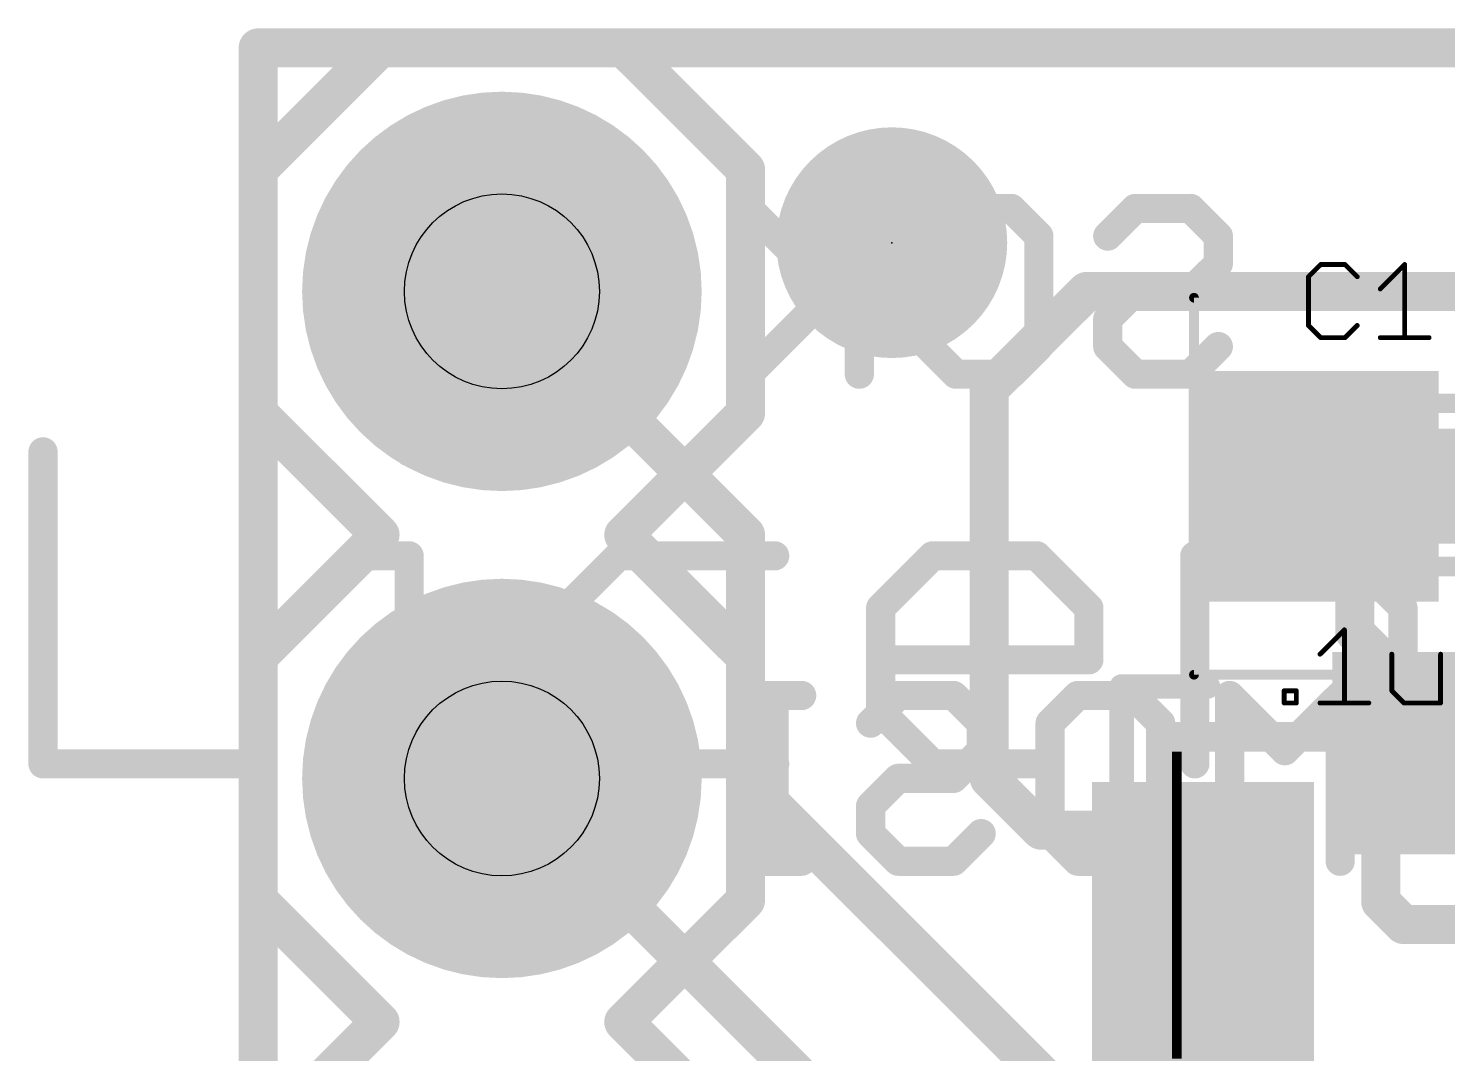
# Model space of a CAD drawing. Extents: x -98 to 15, y -2 to 10.
# Drawn here: x -1.2 to 6.2, y 4.91 to 10.26 of the extents above; entities that cross this region are included whole.
import ezdxf

# ---------------------------------------------------------------- set-up
doc = ezdxf.new("R2010")
doc.units = 0
for name, color, linetype in [('1', 12, 'CONTINUOUS'), ('16', 132, 'CONTINUOUS'), ('17', 110, 'CONTINUOUS'), ('20', 53, 'CONTINUOUS'), ('200', 132, 'CONTINUOUS'), ('21', 53, 'CONTINUOUS'), ('22', 53, 'CONTINUOUS'), ('23', 53, 'CONTINUOUS'), ('25', 253, 'CONTINUOUS'), ('27', 253, 'CONTINUOUS'), ('29', 253, 'CONTINUOUS'), ('30', 253, 'CONTINUOUS'), ('31', 253, 'CONTINUOUS'), ('35', 253, 'CONTINUOUS'), ('39', 12, 'CONTINUOUS'), ('44', 253, 'CONTINUOUS'), ('51', 53, 'CONTINUOUS')]:
    doc.layers.add(name, color=color, linetype=linetype)

# ---------------------------------------------------------------- blocks, each defined once
blk = doc.blocks.new('RECT')
blk.add_solid([(-0.5, -0.5), (0.5, -0.5), (-0.5, 0.5), (0.5, 0.5)])
blk = doc.blocks.new('PIE')
at = {"const_width": 0.5}
blk.add_lwpolyline([(0, -0.25, 1), (0, 0.25, 1), (0, -0.25)], format="xyb", dxfattribs=at)
blk = doc.blocks.new('ROUNDP')
at = {"const_width": 0.5}
blk.add_lwpolyline([(0, -0.25, 1), (0, 0.25, 1), (0, -0.25)], format="xyb", dxfattribs=at)

msp = doc.modelspace()

# ---------------------------------------------------------------- linework, layer by layer
at = {"layer": '1', "const_width": 0.2032}
for points in [[(2.54, 7.62), (1.27, 8.89)], [(3.81, 8.382), (4.318, 8.89)], [(4.318, 8.89), (7.2, 8.89)], [(3.81, 6.35), (3.81, 8.382)], [(5.715, 7.659), (5.5, 7.874)], [(2.54, 6.35), (2.54, 7.62)], [(5.715, 7.112), (5.715, 7.659)], [(5.85, 6.977), (5.715, 7.112)], [(5.85, 6.482), (5.85, 6.977)], [(5.85, 6.482), (5.85, 5.707)], [(2.921, 4.699), (1.27, 6.35)], [(4.31, 4.58), (2.54, 6.35)], [(4.08, 6.08), (3.81, 6.35)], [(4.9238, 6.08), (4.08, 6.08)], [(5.85, 5.707), (5.969, 5.588)], [(5.969, 5.588), (7.7682, 5.588)]]:
    msp.add_lwpolyline(points, dxfattribs=at)
at = {"layer": '1', "const_width": 0.1016}
for points in [[(1.3059, 8.9259, 1), (1.2341, 8.8541)], [(4.318, 8.9408, 1), (4.318, 8.8392)], [(4.3539, 8.8541, 1), (4.2821, 8.9259)], [(3.8608, 8.382, 1), (3.7592, 8.382)], [(3.7741, 8.4179, 1), (3.8459, 8.3461)], [(5.5359, 7.9099, 1), (5.4641, 7.8381)], [(2.5908, 7.62, 1), (2.4892, 7.62)], [(2.5041, 7.5841, 1), (2.5759, 7.6559)], [(5.7658, 7.659, 1), (5.6642, 7.659)], [(5.6791, 7.6231, 1), (5.7509, 7.6949)], [(5.7509, 7.1479, 1), (5.6791, 7.0761)], [(5.6642, 7.112, 1), (5.7658, 7.112)], [(5.9008, 6.977, 1), (5.7992, 6.977)], [(5.8141, 6.9411, 1), (5.8859, 7.0129)], [(5.9008, 6.482, 1), (5.7992, 6.482)], [(5.7992, 6.482, 1), (5.9008, 6.482)], [(1.3059, 6.3859, 1), (1.2341, 6.3141)], [(2.5759, 6.3859, 1), (2.5041, 6.3141)], [(3.8459, 6.3859, 1), (3.7741, 6.3141)], [(2.4892, 6.35, 1), (2.5908, 6.35)], [(3.7592, 6.35, 1), (3.8608, 6.35)], [(4.08, 6.1308, 1), (4.08, 6.0292)], [(4.0441, 6.0441, 1), (4.1159, 6.1159)], [(4.9238, 6.0292, 1), (4.9238, 6.1308)], [(5.8859, 5.7429, 1), (5.8141, 5.6711)], [(5.7992, 5.707, 1), (5.9008, 5.707)], [(5.969, 5.6388, 1), (5.969, 5.5372)], [(5.9331, 5.5521, 1), (6.0049, 5.6239)]]:
    msp.add_lwpolyline(points, format="xyb", dxfattribs=at)
at = {"layer": '16', "const_width": 0.2032}
for points in [[(0, 10.16), (12.7, 10.16)], [(0, 0), (0, 10.16)]]:
    msp.add_lwpolyline(points, dxfattribs=at)
at = {"layer": '16', "const_width": 0.1016}
for points in [[(0, 10.2108, 1), (0, 10.1092)], [(0.0508, 10.16, 1), (-0.0508, 10.16)]]:
    msp.add_lwpolyline(points, format="xyb", dxfattribs=at)
at = {"layer": '20', "const_width": 0.2032}
for points in [[(12.7, 10.16), (0, 10.16)], [(0, 10.16), (0, 0)]]:
    msp.add_lwpolyline(points, dxfattribs=at)
at = {"layer": '20', "const_width": 0.1016}
for points in [[(0, 10.2108, 1), (0, 10.1092)], [(0.0508, 10.16, 1), (-0.0508, 10.16)]]:
    msp.add_lwpolyline(points, format="xyb", dxfattribs=at)
at = {"layer": '21'}
for points, const_width in [([(0, 9.525), (0.635, 10.16)], 0.2032), ([(0.635, 10.16), (1.905, 10.16)], 0.2032), ([(1.905, 10.16), (2.54, 9.525)], 0.2032), ([(0, 8.255), (0, 9.525)], 0.2032), ([(2.54, 9.525), (2.54, 8.255)], 0.2032), ([(0, 8.255), (0.635, 7.62)], 0.2032), ([(1.905, 7.62), (2.54, 8.255)], 0.2032), ([(6.35, 7.9045), (6.35, 7.8435)], 0.5588), ([(0, 6.985), (0.635, 7.62)], 0.2032), ([(1.905, 7.62), (2.54, 6.985)], 0.2032), ([(0, 5.715), (0, 6.985)], 0.2032), ([(2.54, 6.985), (2.54, 5.715)], 0.2032), ([(4.5, 6.33), (4.5, 6.83)], 0.127), ([(4.5, 6.83), (4.95, 6.83)], 0.127), ([(5.6, 6.58), (4.75, 6.58)], 0.127), ([(4.75, 6.58), (4.75, 6.33)], 0.127), ([(0.635, 5.08), (0, 5.715)], 0.2032), ([(2.54, 5.715), (1.905, 5.08)], 0.2032), ([(0, 4.445), (0.635, 5.08)], 0.2032), ([(1.905, 5.08), (2.54, 4.445)], 0.2032)]:
    msp.add_lwpolyline(points, dxfattribs=dict(at, const_width=const_width))
for points, const_width in [([(0.635, 10.2108, 1), (0.635, 10.1092)], 0.1016), ([(0.6709, 10.1241, 1), (0.5991, 10.1959)], 0.1016), ([(1.9409, 10.1959, 1), (1.8691, 10.1241)], 0.1016), ([(1.905, 10.1092, 1), (1.905, 10.2108)], 0.1016), ([(0.0508, 9.525, 1), (-0.0508, 9.525)], 0.1016), ([(2.5908, 9.525, 1), (2.4892, 9.525)], 0.1016), ([(-0.0359, 9.5609, 1), (0.0359, 9.4891)], 0.1016), ([(2.5041, 9.4891, 1), (2.5759, 9.5609)], 0.1016), ([(0.0359, 8.2909, 1), (-0.0359, 8.2191)], 0.1016), ([(-0.0508, 8.255, 1), (0.0508, 8.255)], 0.1016), ([(2.4892, 8.255, 1), (2.5908, 8.255)], 0.1016), ([(2.5759, 8.2191, 1), (2.5041, 8.2909)], 0.1016), ([(6.4897, 7.9045, 1), (6.2103, 7.9045)], 0.2794), ([(6.2103, 7.8435, 1), (6.4897, 7.8435)], 0.2794), ([(0.6709, 7.5841, 1), (0.5991, 7.6559)], 0.1016), ([(0.5991, 7.5841, 1), (0.6709, 7.6559)], 0.1016), ([(1.9409, 7.6559, 1), (1.8691, 7.5841)], 0.1016), ([(1.8691, 7.6559, 1), (1.9409, 7.5841)], 0.1016), ([(0.0508, 6.985, 1), (-0.0508, 6.985)], 0.1016), ([(-0.0359, 7.0209, 1), (0.0359, 6.9491)], 0.1016), ([(2.5908, 6.985, 1), (2.4892, 6.985)], 0.1016), ([(2.5041, 6.9491, 1), (2.5759, 7.0209)], 0.1016), ([(4.5317, 6.83, 1), (4.4683, 6.83)], 0.0635), ([(4.5, 6.8617, 1), (4.5, 6.7983)], 0.0635), ([(4.95, 6.7983, 1), (4.95, 6.8617)], 0.0635), ([(4.75, 6.6117, 1), (4.75, 6.5483)], 0.0635), ([(4.7817, 6.58, 1), (4.7183, 6.58)], 0.0635), ([(5.6, 6.5483, 1), (5.6, 6.6117)], 0.0635), ([(4.4683, 6.33, 1), (4.5317, 6.33)], 0.0635), ([(4.7183, 6.33, 1), (4.7817, 6.33)], 0.0635), ([(0.0359, 5.7509, 1), (-0.0359, 5.6791)], 0.1016), ([(2.5759, 5.6791, 1), (2.5041, 5.7509)], 0.1016), ([(-0.0508, 5.715, 1), (0.0508, 5.715)], 0.1016), ([(2.4892, 5.715, 1), (2.5908, 5.715)], 0.1016), ([(0.6709, 5.0441, 1), (0.5991, 5.1159)], 0.1016), ([(1.9409, 5.1159, 1), (1.8691, 5.0441)], 0.1016), ([(0.5991, 5.0441, 1), (0.6709, 5.1159)], 0.1016), ([(1.8691, 5.1159, 1), (1.9409, 5.0441)], 0.1016)]:
    msp.add_lwpolyline(points, format="xyb", dxfattribs=dict(at, const_width=const_width))
at = {"layer": '22', "const_width": 0.0762}
for points in [[(2.5835, 9.3495, 1), (2.5296, 9.2956)], [(3.1709, 9.3225, 1), (3.0947, 9.3225)], [(3.6361, 9.3606, 1), (3.6361, 9.2844)], [(3.6631, 9.2956, 1), (3.6092, 9.3495)], [(3.9512, 9.3495, 1), (3.8973, 9.2956)], [(3.9242, 9.2844, 1), (3.9242, 9.3606)], [(4.5716, 9.3606, 1), (4.5716, 9.2844)], [(4.5986, 9.2956, 1), (4.5447, 9.3495)], [(4.8867, 9.3495, 1), (4.8328, 9.2956)], [(4.8597, 9.2844, 1), (4.8597, 9.3606)], [(4.1064, 9.1785, 1), (4.0302, 9.1785)], [(5.0419, 9.1785, 1), (4.9657, 9.1785)], [(3.4651, 9.2054, 1), (3.519, 9.1515)], [(4.0413, 9.1515, 1), (4.0952, 9.2054)], [(4.4006, 9.2054, 1), (4.4545, 9.1515)], [(4.9769, 9.1515, 1), (5.0307, 9.2054)], [(5.0307, 9.0075, 1), (4.9769, 9.0614)], [(4.9657, 9.0344, 1), (5.0419, 9.0344)], [(3.0156, 8.8634, 1), (2.9618, 8.9173)], [(4.5716, 8.9285, 1), (4.5716, 8.8523)], [(4.5986, 8.8634, 1), (4.5447, 8.9173)], [(4.8328, 8.9173, 1), (4.8867, 8.8634)], [(4.8597, 8.8523, 1), (4.8597, 8.9285)], [(3.1058, 8.7194, 1), (3.1597, 8.7733)], [(4.4006, 8.7733, 1), (4.4545, 8.7194)], [(4.4657, 8.7463, 1), (4.3895, 8.7463)], [(3.519, 8.6292, 1), (3.4651, 8.5753)], [(4.0952, 8.5753, 1), (4.0413, 8.6292)], [(4.4545, 8.6292, 1), (4.4006, 8.5753)], [(5.0307, 8.5753, 1), (4.9769, 8.6292)], [(4.0302, 8.6023, 1), (4.1064, 8.6023)], [(4.3895, 8.6023, 1), (4.4657, 8.6023)], [(2.5296, 8.4851, 1), (2.5835, 8.4313)], [(3.6361, 8.4963, 1), (3.6361, 8.4201)], [(3.6092, 8.4313, 1), (3.6631, 8.4851)], [(3.8973, 8.4851, 1), (3.9512, 8.4313)], [(3.9242, 8.4201, 1), (3.9242, 8.4963)], [(4.5716, 8.4963, 1), (4.5716, 8.4201)], [(4.5447, 8.4313, 1), (4.5986, 8.4851)], [(4.8328, 8.4851, 1), (4.8867, 8.4313)], [(4.8597, 8.4201, 1), (4.8597, 8.4963)], [(3.0947, 8.4582, 1), (3.1709, 8.4582)], [(2.5441, 6.8206, 1), (2.5441, 6.7444)], [(2.7263, 6.7825, 1), (2.6501, 6.7825)], [(2.8322, 6.7444, 1), (2.8322, 6.8206)], [(3.3356, 6.8206, 1), (3.3356, 6.7444)], [(3.3625, 6.7556, 1), (3.3087, 6.8095)], [(3.6506, 6.8095, 1), (3.5968, 6.7556)], [(3.6237, 6.7444, 1), (3.6237, 6.8206)], [(4.2711, 6.8206, 1), (4.2711, 6.7444)], [(4.2981, 6.7556, 1), (4.2442, 6.8095)], [(4.5862, 6.8095, 1), (4.5323, 6.7556)], [(4.5592, 6.7444, 1), (4.5592, 6.8206)], [(5.0895, 6.8095, 1), (5.0356, 6.7556)], [(5.1007, 6.7825, 1), (5.0245, 6.7825)], [(5.6769, 6.7825, 1), (5.6007, 6.7825)], [(5.6657, 6.7556, 1), (5.6119, 6.8095)], [(3.1646, 6.6654, 1), (3.2185, 6.6115)], [(3.8059, 6.6385, 1), (3.7297, 6.6385)], [(3.7408, 6.6115, 1), (3.7947, 6.6654)], [(4.1001, 6.6654, 1), (4.154, 6.6115)], [(4.1652, 6.6385, 1), (4.089, 6.6385)], [(4.7414, 6.6385, 1), (4.6652, 6.6385)], [(4.6763, 6.6115, 1), (4.7302, 6.6654)], [(3.7297, 6.4944, 1), (3.8059, 6.4944)], [(3.7947, 6.4675, 1), (3.7408, 6.5214)], [(5.3237, 6.5214, 1), (5.3776, 6.4675)], [(5.3237, 6.4675, 1), (5.3776, 6.5214)], [(3.3356, 6.3885, 1), (3.3356, 6.3123)], [(3.3625, 6.3234, 1), (3.3087, 6.3773)], [(3.5968, 6.3773, 1), (3.6506, 6.3234)], [(3.6237, 6.3123, 1), (3.6237, 6.3885)], [(3.2296, 6.2063, 1), (3.1534, 6.2063)], [(3.1646, 6.2333, 1), (3.2185, 6.1794)], [(3.2185, 6.0892, 1), (3.1646, 6.0353)], [(3.1534, 6.0623, 1), (3.2296, 6.0623)], [(3.7947, 6.0353, 1), (3.7408, 6.0892)], [(4.154, 6.0892, 1), (4.1001, 6.0353)], [(4.089, 6.0623, 1), (4.1652, 6.0623)], [(4.6652, 6.0623, 1), (4.7414, 6.0623)], [(4.7302, 6.0353, 1), (4.6763, 6.0892)], [(2.5441, 5.9563, 1), (2.5441, 5.8801)], [(2.8322, 5.8801, 1), (2.8322, 5.9563)], [(3.3356, 5.9563, 1), (3.3356, 5.8801)], [(3.6237, 5.8801, 1), (3.6237, 5.9563)], [(4.2711, 5.9563, 1), (4.2711, 5.8801)], [(4.5592, 5.8801, 1), (4.5592, 5.9563)], [(2.6501, 5.9182, 1), (2.7263, 5.9182)], [(3.3087, 5.8913, 1), (3.3625, 5.9451)], [(3.5968, 5.9451, 1), (3.6506, 5.8913)], [(4.2442, 5.8913, 1), (4.2981, 5.9451)], [(4.5323, 5.9451, 1), (4.5862, 5.8913)], [(5.0245, 5.9182, 1), (5.1007, 5.9182)], [(5.6007, 5.9182, 1), (5.6769, 5.9182)]]:
    msp.add_lwpolyline(points, format="xyb", dxfattribs=at)
at = {"layer": '22', "const_width": 0.1524}
for points in [[(3.1328, 8.7463), (2.5565, 9.3225)], [(3.1328, 9.3225), (3.1328, 8.4582)], [(3.4921, 9.1785), (3.6361, 9.3225)], [(3.6361, 9.3225), (3.9242, 9.3225)], [(3.9242, 9.3225), (4.0683, 9.1785)], [(4.4276, 9.1785), (4.5716, 9.3225)], [(4.5716, 9.3225), (4.8597, 9.3225)], [(4.8597, 9.3225), (5.0038, 9.1785)], [(4.0683, 9.1785), (4.0683, 8.6023)], [(5.0038, 9.1785), (5.0038, 9.0344)], [(5.0038, 9.0344), (4.8597, 8.8904)], [(2.9887, 8.8904), (2.5565, 8.4582)], [(4.5716, 8.8904), (4.4276, 8.7463)], [(4.8597, 8.8904), (4.5716, 8.8904)], [(4.4276, 8.7463), (4.4276, 8.6023)], [(3.6361, 8.4582), (3.4921, 8.6023)], [(4.0683, 8.6023), (3.9242, 8.4582)], [(4.4276, 8.6023), (4.5716, 8.4582)], [(4.8597, 8.4582), (5.0038, 8.6023)], [(3.9242, 8.4582), (3.6361, 8.4582)], [(4.5716, 8.4582), (4.8597, 8.4582)], [(2.8322, 6.7825), (2.5441, 6.7825)], [(2.6882, 5.9182), (2.6882, 6.7825)], [(3.1915, 6.6385), (3.3356, 6.7825)], [(3.3356, 6.7825), (3.6237, 6.7825)], [(3.6237, 6.7825), (3.7678, 6.6385)], [(4.1271, 6.6385), (4.2711, 6.7825)], [(4.2711, 6.7825), (4.5592, 6.7825)], [(4.5592, 6.7825), (4.7033, 6.6385)], [(5.3507, 6.4944), (5.0626, 6.7825)], [(5.0626, 6.7825), (5.0626, 5.9182)], [(5.6388, 6.7825), (5.3507, 6.4944)], [(5.6388, 5.9182), (5.6388, 6.7825)], [(3.7678, 6.6385), (3.7678, 6.4944)], [(4.1271, 6.0623), (4.1271, 6.6385)], [(4.7033, 6.6385), (4.7033, 6.0623)], [(3.7678, 6.4944), (3.6237, 6.3504)], [(3.3356, 6.3504), (3.1915, 6.2063)], [(3.6237, 6.3504), (3.3356, 6.3504)], [(3.1915, 6.2063), (3.1915, 6.0623)], [(3.1915, 6.0623), (3.3356, 5.9182)], [(3.6237, 5.9182), (3.7678, 6.0623)], [(4.2711, 5.9182), (4.1271, 6.0623)], [(4.7033, 6.0623), (4.5592, 5.9182)], [(2.8322, 5.9182), (2.5441, 5.9182)], [(3.3356, 5.9182), (3.6237, 5.9182)], [(4.5592, 5.9182), (4.2711, 5.9182)]]:
    msp.add_lwpolyline(points, dxfattribs=at)
at = {"layer": '23'}
msp.add_point((3.302, 9.144), dxfattribs=at)
at = {"layer": '25', "const_width": 0.0254}
for points in [[(5.5373, 9.03), (5.4737, 8.9665)], [(5.6644, 9.03), (5.5373, 9.03)], [(5.7279, 8.9665), (5.6644, 9.03)], [(5.8479, 8.9029), (5.975, 9.03)], [(5.975, 9.03), (5.975, 8.6487)], [(5.4737, 8.9665), (5.4737, 8.7123)], [(5.4737, 8.7123), (5.5373, 8.6487)], [(5.5373, 8.6487), (5.6644, 8.6487)], [(5.6644, 8.6487), (5.7279, 8.7123)], [(5.8479, 8.6487), (6.1021, 8.6487)]]:
    msp.add_lwpolyline(points, dxfattribs=at)
at = {"layer": '25', "const_width": 0.0127}
for points in [[(5.5373, 9.0364, 1), (5.5373, 9.0237)], [(5.5417, 9.0255, 1), (5.5328, 9.0345)], [(5.6689, 9.0345, 1), (5.6599, 9.0255)], [(5.6644, 9.0237, 1), (5.6644, 9.0364)], [(5.9814, 9.03, 1), (5.9687, 9.03)], [(5.9795, 9.0255, 1), (5.9705, 9.0345)], [(5.4801, 8.9665, 1), (5.4673, 8.9665)], [(5.4692, 8.971, 1), (5.4782, 8.962)], [(5.7234, 8.962, 1), (5.7324, 8.971)], [(5.8434, 8.9074, 1), (5.8524, 8.8984)], [(5.4673, 8.7123, 1), (5.4801, 8.7123)], [(5.4782, 8.7167, 1), (5.4692, 8.7078)], [(5.5373, 8.655, 1), (5.5373, 8.6424)], [(5.5328, 8.6442, 1), (5.5417, 8.6532)], [(5.6599, 8.6532, 1), (5.6689, 8.6442)], [(5.6644, 8.6424, 1), (5.6644, 8.655)], [(5.7324, 8.7078, 1), (5.7234, 8.7167)], [(5.8479, 8.655, 1), (5.8479, 8.6424)], [(5.9687, 8.6487, 1), (5.9814, 8.6487)], [(6.1021, 8.6424, 1), (6.1021, 8.655)]]:
    msp.add_lwpolyline(points, format="xyb", dxfattribs=at)
at = {"layer": '27'}
for points, const_width in [([(0.7867, 8.3244), (0.7867, 8.0532)], 0.1524), ([(-1.1216, 8.0532), (-1.1216, 6.4262)], 0.1524), ([(0.5156, 7.5109), (0.7867, 7.5109)], 0.1524), ([(0.7867, 7.5109), (0.7867, 6.4262)], 0.1524), ([(1.8782, 7.5109), (1.607, 7.2397)], 0.1524), ([(2.6917, 7.5109), (1.8782, 7.5109)], 0.1524), ([(3.2442, 7.2397), (3.5153, 7.5109)], 0.1524), ([(3.5153, 7.5109), (4.0577, 7.5109)], 0.1524), ([(4.0577, 7.5109), (4.3288, 7.2397)], 0.1524), ([(4.8813, 6.4262), (4.8813, 7.5109)], 0.1524), ([(4.8813, 7.5109), (5.6948, 7.5109)], 0.1524), ([(5.6948, 7.5109), (5.966, 7.2397)], 0.1524), ([(1.607, 7.2397), (1.607, 6.6974)], 0.1524), ([(3.2442, 6.6974), (3.2442, 7.2397)], 0.1524), ([(4.3288, 7.2397), (4.3288, 6.9685)], 0.1524), ([(5.966, 7.2397), (5.966, 6.4262)], 0.1524), ([(5.5338, 6.9979), (5.6609, 7.125)], 0.0254), ([(5.6609, 7.125), (5.6609, 6.7437)], 0.0254), ([(4.3288, 6.9685), (3.2442, 6.9685)], 0.1524), ([(5.908, 6.9979), (5.908, 6.8073)], 0.0254), ([(6.1622, 6.7437), (6.1622, 6.9979)], 0.0254), ([(5.3467, 6.7437), (5.3467, 6.8073)], 0.0254), ([(5.3467, 6.8073), (5.4103, 6.8073)], 0.0254), ([(5.4103, 6.8073), (5.4103, 6.7437)], 0.0254), ([(5.908, 6.8073), (5.9716, 6.7437)], 0.0254), ([(1.607, 6.6974), (1.8782, 6.4262)], 0.1524), ([(3.5153, 6.4262), (3.2442, 6.6974)], 0.1524), ([(5.4103, 6.7437), (5.3467, 6.7437)], 0.0254), ([(5.5338, 6.7437), (5.788, 6.7437)], 0.0254), ([(5.9716, 6.7437), (6.1622, 6.7437)], 0.0254), ([(-1.1216, 6.4262), (-0.0369, 6.4262)], 0.1524), ([(0.5156, 6.4262), (1.0579, 6.4262)], 0.1524), ([(1.8782, 6.4262), (2.6917, 6.4262)], 0.1524), ([(4.0577, 6.4262), (3.5153, 6.4262)], 0.1524)]:
    msp.add_lwpolyline(points, dxfattribs=dict(at, const_width=const_width))
for points, const_width in [([(0.8248, 8.3244, 1), (0.7486, 8.3244)], 0.0762), ([(-1.0835, 8.0532, 1), (-1.1597, 8.0532)], 0.0762), ([(0.7486, 8.0532, 1), (0.8248, 8.0532)], 0.0762), ([(0.5156, 7.549, 1), (0.5156, 7.4728)], 0.0762), ([(0.8248, 7.5109, 1), (0.7486, 7.5109)], 0.0762), ([(0.7867, 7.4728, 1), (0.7867, 7.549)], 0.0762), ([(1.8782, 7.549, 1), (1.8782, 7.4728)], 0.0762), ([(1.9051, 7.4839, 1), (1.8512, 7.5378)], 0.0762), ([(2.6917, 7.4728, 1), (2.6917, 7.549)], 0.0762), ([(3.5153, 7.549, 1), (3.5153, 7.4728)], 0.0762), ([(3.5423, 7.4839, 1), (3.4884, 7.5378)], 0.0762), ([(4.0846, 7.5378, 1), (4.0307, 7.4839)], 0.0762), ([(4.0577, 7.4728, 1), (4.0577, 7.549)], 0.0762), ([(4.9194, 7.5109, 1), (4.8432, 7.5109)], 0.0762), ([(4.8813, 7.549, 1), (4.8813, 7.4728)], 0.0762), ([(5.7218, 7.5378, 1), (5.6679, 7.4839)], 0.0762), ([(5.6948, 7.4728, 1), (5.6948, 7.549)], 0.0762), ([(1.6451, 7.2397, 1), (1.5689, 7.2397)], 0.0762), ([(1.5801, 7.2666, 1), (1.634, 7.2128)], 0.0762), ([(3.2823, 7.2397, 1), (3.2061, 7.2397)], 0.0762), ([(3.2172, 7.2666, 1), (3.2711, 7.2128)], 0.0762), ([(4.3669, 7.2397, 1), (4.2907, 7.2397)], 0.0762), ([(4.3019, 7.2128, 1), (4.3558, 7.2666)], 0.0762), ([(6.0041, 7.2397, 1), (5.9279, 7.2397)], 0.0762), ([(5.939, 7.2128, 1), (5.9929, 7.2666)], 0.0762), ([(5.6673, 7.125, 1), (5.6546, 7.125)], 0.0127), ([(5.6654, 7.1205, 1), (5.6564, 7.1295)], 0.0127), ([(3.2442, 7.0066, 1), (3.2442, 6.9304)], 0.0762), ([(4.3288, 6.9304, 1), (4.3288, 7.0066)], 0.0762), ([(4.2907, 6.9685, 1), (4.3669, 6.9685)], 0.0762), ([(5.5293, 7.0024, 1), (5.5383, 6.9934)], 0.0127), ([(5.9144, 6.9979, 1), (5.9017, 6.9979)], 0.0127), ([(6.1686, 6.9979, 1), (6.1559, 6.9979)], 0.0127), ([(5.3531, 6.8073, 1), (5.3403, 6.8073)], 0.0127), ([(5.3467, 6.8136, 1), (5.3467, 6.8009)], 0.0127), ([(5.4166, 6.8073, 1), (5.4039, 6.8073)], 0.0127), ([(5.4103, 6.8009, 1), (5.4103, 6.8136)], 0.0127), ([(5.9125, 6.8117, 1), (5.9035, 6.8028)], 0.0127), ([(5.9017, 6.8073, 1), (5.9144, 6.8073)], 0.0127), ([(1.634, 6.7243, 1), (1.5801, 6.6704)], 0.0762), ([(1.5689, 6.6974, 1), (1.6451, 6.6974)], 0.0762), ([(3.2711, 6.7243, 1), (3.2172, 6.6704)], 0.0762), ([(3.2061, 6.6974, 1), (3.2823, 6.6974)], 0.0762), ([(5.3403, 6.7437, 1), (5.3531, 6.7437)], 0.0127), ([(5.3467, 6.7501, 1), (5.3467, 6.7374)], 0.0127), ([(5.4039, 6.7437, 1), (5.4166, 6.7437)], 0.0127), ([(5.4103, 6.7374, 1), (5.4103, 6.7501)], 0.0127), ([(5.5338, 6.7501, 1), (5.5338, 6.7374)], 0.0127), ([(5.6546, 6.7437, 1), (5.6673, 6.7437)], 0.0127), ([(5.788, 6.7374, 1), (5.788, 6.7501)], 0.0127), ([(5.9716, 6.7501, 1), (5.9716, 6.7374)], 0.0127), ([(5.9671, 6.7392, 1), (5.9761, 6.7482)], 0.0127), ([(6.1559, 6.7437, 1), (6.1686, 6.7437)], 0.0127), ([(6.1622, 6.7374, 1), (6.1622, 6.7501)], 0.0127), ([(-1.1216, 6.4643, 1), (-1.1216, 6.3881)], 0.0762), ([(-1.1597, 6.4262, 1), (-1.0835, 6.4262)], 0.0762), ([(-0.0369, 6.3881, 1), (-0.0369, 6.4643)], 0.0762), ([(0.5156, 6.4643, 1), (0.5156, 6.3881)], 0.0762), ([(0.7486, 6.4262, 1), (0.8248, 6.4262)], 0.0762), ([(1.0579, 6.3881, 1), (1.0579, 6.4643)], 0.0762), ([(1.8782, 6.4643, 1), (1.8782, 6.3881)], 0.0762), ([(1.8512, 6.3993, 1), (1.9051, 6.4531)], 0.0762), ([(2.6917, 6.3881, 1), (2.6917, 6.4643)], 0.0762), ([(3.5153, 6.4643, 1), (3.5153, 6.3881)], 0.0762), ([(3.4884, 6.3993, 1), (3.5423, 6.4531)], 0.0762), ([(4.0577, 6.3881, 1), (4.0577, 6.4643)], 0.0762), ([(4.8432, 6.4262, 1), (4.9194, 6.4262)], 0.0762), ([(5.9279, 6.4262, 1), (6.0041, 6.4262)], 0.0762)]:
    msp.add_lwpolyline(points, format="xyb", dxfattribs=dict(at, const_width=const_width))
at = {"layer": '39', "const_width": 0.0508}
for points in [[(4.877, 8.857), (7.823, 8.857)], [(4.877, 6.891), (4.877, 8.857)], [(7.823, 6.891), (4.877, 6.891)]]:
    msp.add_lwpolyline(points, dxfattribs=at)
at = {"layer": '39', "const_width": 0.0254}
for points in [[(4.877, 8.8697, 1), (4.877, 8.8443)], [(4.8897, 8.857, 1), (4.8643, 8.857)], [(4.877, 6.9037, 1), (4.877, 6.8783)], [(4.8643, 6.891, 1), (4.8897, 6.891)]]:
    msp.add_lwpolyline(points, format="xyb", dxfattribs=at)
at = {"layer": '44'}
for centre in [(1.27, 8.89), (1.27, 6.35)]:
    msp.add_circle(centre, 0.508, dxfattribs=at)
at = {"layer": '51', "const_width": 0.1016}
for points in [[(5.994, 8.306), (6.706, 8.306)], [(5.994, 7.455), (6.706, 7.455)]]:
    msp.add_lwpolyline(points, dxfattribs=at)
at = {"layer": '51', "const_width": 0.0508}
for points in [[(5.994, 8.3314, 1), (5.994, 8.2806)], [(5.994, 7.4804, 1), (5.994, 7.4296)]]:
    msp.add_lwpolyline(points, format="xyb", dxfattribs=at)

# ---------------------------------------------------------------- block references
at = {"layer": '1'}
msp.add_blockref('PIE', (3.302, 9.144), dxfattribs=at)
at = {"layer": '1', "xscale": 1.1}
msp.add_blockref('RECT', (5.5, 7.874), dxfattribs=at)
at = {"layer": '1', "xscale": 0.8508, "yscale": 0.3, "rotation": 90}
msp.add_blockref('RECT', (5.85, 6.482), dxfattribs=at)
at = {"layer": '1', "xscale": 0.9524, "yscale": 0.3}
for p in [(4.9238, 6.08), (4.9238, 5.58), (4.9238, 5.08)]:
    msp.add_blockref('RECT', p, dxfattribs=at)
at = {"layer": '17', "xscale": 1.8796, "yscale": 1.8796, "rotation": 180}
for p in [(1.27, 8.89), (1.27, 8.89), (1.27, 6.35), (1.27, 6.35)]:
    msp.add_blockref('ROUNDP', p, dxfattribs=at)
at = {"layer": '200', "yscale": 0.0254}
for p, xscale in [((6.35, 6.5278), 3.175), ((6.35, 6.5024), 3.175), ((4.7879, 6.477), 0.0508), ((4.7879, 6.4516), 0.0508), ((4.7879, 6.4262), 0.0508), ((5.8547, 6.4516), 0.254), ((5.8547, 6.4262), 0.254), ((4.7879, 6.4008), 0.0508), ((4.7879, 6.3754), 0.0508), ((4.7879, 6.35), 0.0508), ((5.8547, 6.4008), 0.254), ((5.8547, 6.3754), 0.254), ((5.8547, 6.35), 0.254), ((4.7879, 6.3246), 0.0508), ((4.7879, 6.2992), 0.0508), ((5.8547, 6.3246), 0.254), ((5.8547, 6.2992), 0.254), ((4.7879, 6.2738), 0.0508), ((4.7879, 6.2484), 0.0508), ((4.7879, 6.223), 0.0508), ((5.842, 6.2738), 0.2286), ((5.842, 6.2484), 0.2286), ((5.842, 6.223), 0.2286), ((4.7879, 6.1976), 0.0508), ((4.7879, 6.1722), 0.0508), ((4.7879, 6.1468), 0.0508), ((5.0673, 6.1976), 0.4572), ((5.08, 6.1722), 0.4826), ((5.0927, 6.1468), 0.508), ((5.842, 6.1976), 0.2286), ((5.842, 6.1722), 0.2286), ((5.842, 6.1468), 0.2286), ((4.7879, 6.1214), 0.0508), ((4.7879, 6.096), 0.0508), ((4.7879, 6.0706), 0.0508), ((5.1054, 6.1214), 0.5334), ((5.1054, 6.096), 0.5334), ((5.1054, 6.0706), 0.5334), ((5.842, 6.1214), 0.2286), ((4.7879, 6.0452), 0.0508), ((4.7879, 6.0198), 0.0508), ((4.7879, 5.9944), 0.0508), ((5.1054, 6.0452), 0.5334), ((5.1054, 6.0198), 0.5334), ((5.0927, 5.9944), 0.508), ((4.7879, 5.969), 0.0508), ((4.7879, 5.9436), 0.0508), ((4.7879, 5.9182), 0.0508), ((5.08, 5.969), 0.4826), ((4.7879, 5.8928), 0.0508), ((4.7879, 5.8674), 0.0508), ((4.7879, 5.842), 0.0508), ((4.7879, 5.8166), 0.0508), ((4.7879, 5.7912), 0.0508), ((4.7879, 5.7658), 0.0508), ((4.7879, 5.7404), 0.0508), ((4.7879, 5.715), 0.0508), ((4.7879, 5.6896), 0.0508), ((5.0673, 5.715), 0.4572), ((5.08, 5.6896), 0.4826), ((4.7879, 5.6642), 0.0508), ((4.7879, 5.6388), 0.0508), ((4.7879, 5.6134), 0.0508), ((5.0927, 5.6642), 0.508), ((5.1054, 5.6388), 0.5334), ((5.1054, 5.6134), 0.5334), ((4.7879, 5.588), 0.0508), ((4.7879, 5.5626), 0.0508), ((4.7879, 5.5372), 0.0508), ((5.1054, 5.588), 0.5334), ((5.1054, 5.5626), 0.5334), ((5.1054, 5.5372), 0.5334), ((4.7879, 5.5118), 0.0508), ((4.7879, 5.4864), 0.0508), ((4.7879, 5.461), 0.0508), ((5.0927, 5.5118), 0.508), ((5.08, 5.4864), 0.4826), ((4.7879, 5.4356), 0.0508), ((4.7879, 5.4102), 0.0508), ((4.7879, 5.3848), 0.0508), ((4.7879, 5.3594), 0.0508), ((4.7879, 5.334), 0.0508), ((4.7879, 5.3086), 0.0508), ((4.7879, 5.2832), 0.0508), ((4.7879, 5.2578), 0.0508), ((4.7879, 5.2324), 0.0508), ((4.7879, 5.207), 0.0508), ((4.7879, 5.1816), 0.0508), ((5.0673, 5.207), 0.4572), ((5.08, 5.1816), 0.4826), ((4.7879, 5.1562), 0.0508), ((4.7879, 5.1308), 0.0508), ((4.7879, 5.1054), 0.0508), ((5.0927, 5.1562), 0.508), ((5.1054, 5.1308), 0.5334), ((5.1054, 5.1054), 0.5334), ((4.7879, 5.08), 0.0508), ((4.7879, 5.0546), 0.0508), ((4.7879, 5.0292), 0.0508), ((5.1054, 5.08), 0.5334), ((5.1054, 5.0546), 0.5334), ((5.1054, 5.0292), 0.5334), ((4.7879, 5.0038), 0.0508), ((4.7879, 4.9784), 0.0508), ((4.7879, 4.953), 0.0508), ((5.0927, 5.0038), 0.508), ((5.08, 4.9784), 0.4826), ((4.7879, 4.9276), 0.0508), ((4.7879, 4.9022), 0.0508)]:
    msp.add_blockref('RECT', p, dxfattribs=dict(at, xscale=xscale))
at = {"layer": '29'}
for name, p, xscale, yscale, rotation in [('ROUNDP', (1.27, 8.89), 2.0828, 2.0828, 180), ('ROUNDP', (1.27, 6.35), 2.0828, 2.0828, 180), ('RECT', (5.85, 6.482), 1.054, 0.5032, 90), ('RECT', (6.35, 6.482), 1.054, 0.5032, 90)]:
    msp.add_blockref(name, p, dxfattribs=dict(at, xscale=xscale, yscale=yscale, rotation=rotation))
for name, p, xscale, yscale in [('PIE', (3.302, 9.144), 1.2032, 1.2032), ('RECT', (5.5, 7.874), 1.3032, 1.2032), ('RECT', (4.9238, 6.08), 1.1556, 0.5032), ('RECT', (4.9238, 5.58), 1.1556, 0.5032), ('RECT', (4.9238, 5.08), 1.1556, 0.5032)]:
    msp.add_blockref(name, p, dxfattribs=dict(at, xscale=xscale, yscale=yscale))
at = {"layer": '30', "xscale": 2.0828, "yscale": 2.0828, "rotation": 180}
for p in [(1.27, 8.89), (1.27, 6.35)]:
    msp.add_blockref('ROUNDP', p, dxfattribs=at)
at = {"layer": '31', "xscale": 1.1}
msp.add_blockref('RECT', (5.5, 7.874), dxfattribs=at)
at = {"layer": '31', "xscale": 0.8508, "yscale": 0.3, "rotation": 90}
msp.add_blockref('RECT', (5.85, 6.482), dxfattribs=at)
at = {"layer": '31', "xscale": 0.9524, "yscale": 0.3}
for p in [(4.9238, 6.08), (4.9238, 5.58), (4.9238, 5.08)]:
    msp.add_blockref('RECT', p, dxfattribs=at)
at = {"layer": '35', "xscale": 0.3998, "yscale": 0.6}
msp.add_blockref('RECT', (6.35, 7.874), dxfattribs=at)
at = {"layer": '51', "xscale": 0.508, "yscale": 0.508, "rotation": 90}
for p in [(1.27, 8.89), (1.27, 6.35)]:
    msp.add_blockref('RECT', p, dxfattribs=at)
at = {"layer": '51', "xscale": 0.5001, "yscale": 0.95}
msp.add_blockref('RECT', (5.7618, 7.8791), dxfattribs=at)

doc.saveas('drawing.dxf')
